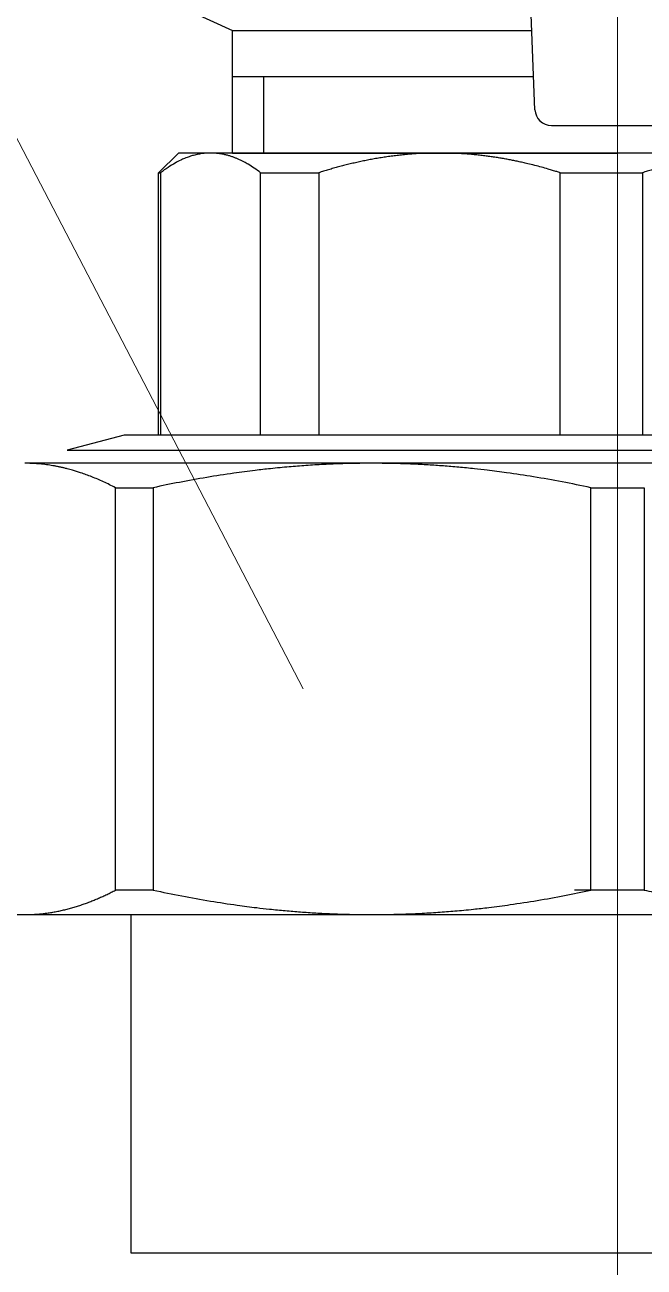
# Model space of a CAD drawing. Header units: millimetres. Extents: x -718 to 68664, y -49984 to -979.
# Drawn here: x 21110.2 to 21329.9, y -38000.1 to -37559.7 of the extents above; entities that cross this region are included whole.
import ezdxf

# ---------------------------------------------------------------- set-up
doc = ezdxf.new("R2010")
doc.units = ezdxf.units.MM
doc.layers.add('Text', color=7, linetype='Continuous', lineweight=15)
doc.layers.add('ГВС (Т3)_20', color=10, linetype='Continuous', lineweight=25)

msp = doc.modelspace()

# ---------------------------------------------------------------- linework, layer by layer
at = {"layer": 'Text'}
msp.add_line((21320.38, -35223.3), (21320.38, -38810.52), dxfattribs=at)
msp.add_lwpolyline([(21208.91, -37795.08), (20840.53, -37087.24)], dxfattribs=at)
at = {"layer": 'ГВС (Т3)_20', "ltscale": 0.5}
for p, q in [((21291.14, -37589.79), (21284.04, -37404.69)), ((21162.32, -37551.93), (21183.83, -37561.66)), ((21183.87, -37605.14), (21183.83, -37561.66)), ((21183.93, -37578.07), (21290.69, -37578.07)), ((21296.95, -37595.41), (21343.82, -37595.41))]:
    msp.add_line(p, q, dxfattribs=at)
at = {"layer": 'ГВС (Т3)_20'}
for p, q in [((21183.83, -37561.66), (21290.06, -37561.66)), ((21194.93, -37605.14), (21194.93, -37578.07)), ((21183.87, -37605.14), (21320.38, -37605.14))]:
    msp.add_line(p, q, dxfattribs=at)
at = {"layer": 'ГВС (Т3)_20', "extrusion": (-1, 2.83277e-16, -2.22045e-16)}
for p, q in [((21164.67, -37605.14), (21157.67, -37612.14)), ((21164.67, -37605.14), (21157.67, -37612.14)), ((21176.09, -37605.14), (21164.67, -37605.14)), ((21176.09, -37605.14), (21164.67, -37605.14)), ((21464.67, -37605.14), (21176.09, -37605.14)), ((21464.67, -37605.14), (21176.09, -37605.14)), ((21157.67, -37612.14), (21158.35, -37612.14)), ((21157.67, -37705.14), (21157.67, -37612.14)), ((21157.67, -37612.14), (21158.35, -37612.14)), ((21157.67, -37705.14), (21157.67, -37612.14)), ((21158.35, -37612.14), (21158.35, -37705.14)), ((21158.35, -37612.14), (21158.35, -37705.14)), ((21193.83, -37612.14), (21214.44, -37612.14)), ((21193.83, -37705.14), (21193.83, -37612.14)), ((21193.83, -37612.14), (21214.44, -37612.14)), ((21193.83, -37705.14), (21193.83, -37612.14)), ((21214.44, -37612.14), (21214.44, -37705.14)), ((21214.44, -37612.14), (21214.44, -37705.14)), ((21300.1, -37612.14), (21329.25, -37612.14)), ((21300.1, -37705.14), (21300.1, -37612.14)), ((21300.1, -37612.14), (21329.25, -37612.14)), ((21300.1, -37705.14), (21300.1, -37612.14)), ((21329.25, -37612.14), (21329.25, -37705.14)), ((21329.25, -37612.14), (21329.25, -37705.14)), ((21145.38, -37705.14), (21125.21, -37710.55)), ((21145.38, -37705.14), (21125.21, -37710.55)), ((21495.38, -37705.14), (21145.38, -37705.14)), ((21495.38, -37705.14), (21145.38, -37705.14)), ((21125.21, -37710.55), (21320.38, -37710.55)), ((21320.38, -37710.55), (21515.56, -37710.55)), ((21233.32, -37715.14), (21110.2, -37715.14)), ((21233.32, -37715.14), (21110.2, -37715.14)), ((21407.44, -37715.14), (21233.32, -37715.14)), ((21407.44, -37715.14), (21233.32, -37715.14)), ((21142.33, -37723.8), (21155.75, -37723.8)), ((21142.33, -37866.48), (21142.33, -37723.8)), ((21142.33, -37723.8), (21155.75, -37723.8)), ((21142.33, -37866.48), (21142.33, -37723.8)), ((21155.75, -37723.8), (21155.75, -37866.48)), ((21155.75, -37723.8), (21155.75, -37866.48)), ((21310.9, -37723.8), (21329.87, -37723.8)), ((21310.9, -37866.48), (21310.9, -37723.8)), ((21310.9, -37723.8), (21329.87, -37723.8)), ((21310.9, -37866.48), (21310.9, -37723.8)), ((21329.87, -37723.8), (21329.87, -37866.48)), ((21155.75, -37866.48), (21142.33, -37866.48)), ((21155.75, -37866.48), (21142.33, -37866.48)), ((21324.16, -37866.48), (21305.19, -37866.48)), ((21329.87, -37866.48), (21310.9, -37866.48)), ((21092.88, -37875.14), (21233.32, -37875.14)), ((21092.88, -37875.14), (21233.32, -37875.14)), ((21147.88, -37995.14), (21147.88, -37875.14)), ((21147.88, -37995.14), (21147.88, -37875.14)), ((21233.32, -37875.14), (21547.88, -37875.14)), ((21233.32, -37875.14), (21547.88, -37875.14)), ((21492.88, -37995.14), (21147.88, -37995.14))]:
    msp.add_line(p, q, dxfattribs=at)
at = {"layer": 'ГВС (Т3)_20', "ltscale": 0.5}
msp.add_arc((21296.95, -37589.6), 5.81, 181.9276, 270, dxfattribs=at)
at = {"layer": 'ГВС (Т3)_20'}
for points, knots in [([(21176.09, -37605.14), (21175.79, -37605.14), (21175.5, -37605.15), (21175.2, -37605.16), (21174.9, -37605.17), (21174.6, -37605.19), (21174.31, -37605.22), (21174.01, -37605.24), (21173.72, -37605.27), (21173.43, -37605.31), (21173.14, -37605.34), (21172.85, -37605.38), (21172.56, -37605.43), (21172.28, -37605.47), (21171.99, -37605.52), (21171.71, -37605.58), (21171.43, -37605.64), (21171.15, -37605.7), (21170.88, -37605.76), (21170.61, -37605.82), (21170.34, -37605.89), (21170.07, -37605.97), (21169.81, -37606.04), (21169.56, -37606.11), (21169.3, -37606.19), (21169.04, -37606.27), (21168.79, -37606.35), (21168.53, -37606.44), (21168.26, -37606.53), (21167.99, -37606.63), (21167.72, -37606.73), (21167.43, -37606.84), (21167.14, -37606.96), (21166.85, -37607.08), (21166.39, -37607.27), (21165.94, -37607.47), (21165.48, -37607.69), (21164.83, -37608), (21164.18, -37608.33), (21163.53, -37608.69), (21162.68, -37609.17), (21161.84, -37609.68), (21161, -37610.24), (21160.11, -37610.83), (21159.23, -37611.47), (21158.35, -37612.14)], [0, 0, 0, 0, 0.049708, 0.049708, 0.049708, 0.099077, 0.099077, 0.099077, 0.148073, 0.148073, 0.148073, 0.196171, 0.196171, 0.196171, 0.243795, 0.243795, 0.243795, 0.289865, 0.289865, 0.289865, 0.334854, 0.334854, 0.334854, 0.378218, 0.378218, 0.378218, 0.421051, 0.421051, 0.421051, 0.466622, 0.466622, 0.466622, 0.51545, 0.51545, 0.51545, 0.592722, 0.592722, 0.592722, 0.703212, 0.703212, 0.703212, 0.847368, 0.847368, 0.847368, 1, 1, 1, 1]), ([(21176.09, -37605.14), (21175.79, -37605.14), (21175.5, -37605.15), (21175.2, -37605.16), (21174.9, -37605.17), (21174.6, -37605.19), (21174.31, -37605.22), (21174.01, -37605.24), (21173.72, -37605.27), (21173.43, -37605.31), (21173.14, -37605.34), (21172.85, -37605.38), (21172.56, -37605.43), (21172.28, -37605.47), (21171.99, -37605.52), (21171.71, -37605.58), (21171.43, -37605.64), (21171.15, -37605.7), (21170.88, -37605.76), (21170.61, -37605.82), (21170.34, -37605.89), (21170.07, -37605.97), (21169.81, -37606.04), (21169.56, -37606.11), (21169.3, -37606.19), (21169.04, -37606.27), (21168.79, -37606.35), (21168.53, -37606.44), (21168.26, -37606.53), (21167.99, -37606.63), (21167.72, -37606.73), (21167.43, -37606.84), (21167.14, -37606.96), (21166.85, -37607.08), (21166.39, -37607.27), (21165.94, -37607.47), (21165.48, -37607.69), (21164.83, -37608), (21164.18, -37608.33), (21163.53, -37608.69), (21162.68, -37609.17), (21161.84, -37609.68), (21161, -37610.24), (21160.11, -37610.83), (21159.23, -37611.47), (21158.35, -37612.14)], [0, 0, 0, 0, 0.049708, 0.049708, 0.049708, 0.099077, 0.099077, 0.099077, 0.148073, 0.148073, 0.148073, 0.196171, 0.196171, 0.196171, 0.243795, 0.243795, 0.243795, 0.289865, 0.289865, 0.289865, 0.334854, 0.334854, 0.334854, 0.378218, 0.378218, 0.378218, 0.421051, 0.421051, 0.421051, 0.466622, 0.466622, 0.466622, 0.51545, 0.51545, 0.51545, 0.592722, 0.592722, 0.592722, 0.703212, 0.703212, 0.703212, 0.847368, 0.847368, 0.847368, 1, 1, 1, 1]), ([(21193.83, -37612.14), (21193.07, -37611.55), (21192.3, -37611), (21191.53, -37610.47), (21190.84, -37610), (21190.14, -37609.56), (21189.44, -37609.15), (21188.94, -37608.85), (21188.43, -37608.56), (21187.93, -37608.3), (21187.6, -37608.13), (21187.27, -37607.96), (21186.94, -37607.8), (21186.76, -37607.71), (21186.57, -37607.62), (21186.38, -37607.53), (21186.21, -37607.45), (21186.04, -37607.38), (21185.87, -37607.3), (21185.71, -37607.23), (21185.56, -37607.17), (21185.4, -37607.1), (21185.25, -37607.04), (21185.09, -37606.98), (21184.94, -37606.91), (21184.78, -37606.85), (21184.61, -37606.79), (21184.45, -37606.73), (21184.28, -37606.66), (21184.12, -37606.6), (21183.95, -37606.54), (21183.77, -37606.48), (21183.6, -37606.42), (21183.42, -37606.36), (21183.24, -37606.3), (21183.07, -37606.25), (21182.89, -37606.19), (21182.7, -37606.13), (21182.51, -37606.08), (21182.33, -37606.03), (21182.13, -37605.97), (21181.94, -37605.92), (21181.75, -37605.87), (21181.55, -37605.82), (21181.35, -37605.77), (21181.15, -37605.73), (21180.95, -37605.68), (21180.75, -37605.64), (21180.55, -37605.6), (21180.35, -37605.55), (21180.14, -37605.52), (21179.94, -37605.48), (21179.73, -37605.44), (21179.52, -37605.41), (21179.32, -37605.38), (21179.1, -37605.35), (21178.89, -37605.32), (21178.68, -37605.3), (21178.47, -37605.27), (21178.25, -37605.25), (21178.04, -37605.23), (21177.82, -37605.21), (21177.61, -37605.19), (21177.39, -37605.18), (21177.18, -37605.17), (21176.96, -37605.16), (21176.74, -37605.15), (21176.53, -37605.15), (21176.31, -37605.14), (21176.09, -37605.14)], [0, 0, 0, 0, 0.132734, 0.132734, 0.132734, 0.252259, 0.252259, 0.252259, 0.338265, 0.338265, 0.338265, 0.393851, 0.393851, 0.393851, 0.4259, 0.4259, 0.4259, 0.454737, 0.454737, 0.454737, 0.48065, 0.48065, 0.48065, 0.506851, 0.506851, 0.506851, 0.534175, 0.534175, 0.534175, 0.562328, 0.562328, 0.562328, 0.591839, 0.591839, 0.591839, 0.621878, 0.621878, 0.621878, 0.653231, 0.653231, 0.653231, 0.685388, 0.685388, 0.685388, 0.718606, 0.718606, 0.718606, 0.75209, 0.75209, 0.75209, 0.786302, 0.786302, 0.786302, 0.82098, 0.82098, 0.82098, 0.856324, 0.856324, 0.856324, 0.891855, 0.891855, 0.891855, 0.927758, 0.927758, 0.927758, 0.96381, 0.96381, 0.96381, 1, 1, 1, 1]), ([(21193.83, -37612.14), (21193.07, -37611.55), (21192.3, -37611), (21191.53, -37610.47), (21190.84, -37610), (21190.14, -37609.56), (21189.44, -37609.15), (21188.94, -37608.85), (21188.43, -37608.56), (21187.93, -37608.3), (21187.6, -37608.13), (21187.27, -37607.96), (21186.94, -37607.8), (21186.76, -37607.71), (21186.57, -37607.62), (21186.38, -37607.53), (21186.21, -37607.45), (21186.04, -37607.38), (21185.87, -37607.3), (21185.71, -37607.23), (21185.56, -37607.17), (21185.4, -37607.1), (21185.25, -37607.04), (21185.09, -37606.98), (21184.94, -37606.91), (21184.78, -37606.85), (21184.61, -37606.79), (21184.45, -37606.73), (21184.28, -37606.66), (21184.12, -37606.6), (21183.95, -37606.54), (21183.77, -37606.48), (21183.6, -37606.42), (21183.42, -37606.36), (21183.24, -37606.3), (21183.07, -37606.25), (21182.89, -37606.19), (21182.7, -37606.13), (21182.51, -37606.08), (21182.33, -37606.03), (21182.13, -37605.97), (21181.94, -37605.92), (21181.75, -37605.87), (21181.55, -37605.82), (21181.35, -37605.77), (21181.15, -37605.73), (21180.95, -37605.68), (21180.75, -37605.64), (21180.55, -37605.6), (21180.35, -37605.55), (21180.14, -37605.52), (21179.94, -37605.48), (21179.73, -37605.44), (21179.52, -37605.41), (21179.32, -37605.38), (21179.1, -37605.35), (21178.89, -37605.32), (21178.68, -37605.3), (21178.47, -37605.27), (21178.25, -37605.25), (21178.04, -37605.23), (21177.82, -37605.21), (21177.61, -37605.19), (21177.39, -37605.18), (21177.18, -37605.17), (21176.96, -37605.16), (21176.74, -37605.15), (21176.53, -37605.15), (21176.31, -37605.14), (21176.09, -37605.14)], [0, 0, 0, 0, 0.132734, 0.132734, 0.132734, 0.252259, 0.252259, 0.252259, 0.338265, 0.338265, 0.338265, 0.393851, 0.393851, 0.393851, 0.4259, 0.4259, 0.4259, 0.454737, 0.454737, 0.454737, 0.48065, 0.48065, 0.48065, 0.506851, 0.506851, 0.506851, 0.534175, 0.534175, 0.534175, 0.562328, 0.562328, 0.562328, 0.591839, 0.591839, 0.591839, 0.621878, 0.621878, 0.621878, 0.653231, 0.653231, 0.653231, 0.685388, 0.685388, 0.685388, 0.718606, 0.718606, 0.718606, 0.75209, 0.75209, 0.75209, 0.786302, 0.786302, 0.786302, 0.82098, 0.82098, 0.82098, 0.856324, 0.856324, 0.856324, 0.891855, 0.891855, 0.891855, 0.927758, 0.927758, 0.927758, 0.96381, 0.96381, 0.96381, 1, 1, 1, 1]), ([(21300.1, -37612.14), (21299.68, -37612.01), (21298.79, -37611.73), (21297.36, -37611.29), (21295.57, -37610.76), (21293.45, -37610.16), (21291.03, -37609.52), (21288.81, -37608.97), (21286.85, -37608.52), (21285.19, -37608.15), (21283.6, -37607.82), (21282, -37607.51), (21280.36, -37607.21), (21278.66, -37606.92), (21276.92, -37606.64), (21275.14, -37606.38), (21273.33, -37606.14), (21271.46, -37605.92), (21269.55, -37605.73), (21267.59, -37605.55), (21265.6, -37605.41), (21263.57, -37605.29), (21261.53, -37605.21), (21259.47, -37605.16), (21258.05, -37605.14), (21256.67, -37605.14), (21255.28, -37605.15), (21253.23, -37605.2), (21251.13, -37605.28), (21249.03, -37605.4), (21246.93, -37605.56), (21244.83, -37605.74), (21242.74, -37605.96), (21240.68, -37606.21), (21238.64, -37606.49), (21236.63, -37606.79), (21234.64, -37607.13), (21232.68, -37607.48), (21230.75, -37607.86), (21228.85, -37608.26), (21226.97, -37608.68), (21225.12, -37609.12), (21223.29, -37609.58), (21221.49, -37610.06), (21219.7, -37610.55), (21217.93, -37611.07), (21216.18, -37611.59), (21215.02, -37611.96), (21214.44, -37612.14)], [0, 0, 0, 0, 0.015098, 0.032134, 0.051052, 0.079251, 0.107898, 0.136992, 0.157751, 0.177114, 0.195366, 0.213897, 0.233163, 0.252876, 0.273213, 0.293717, 0.314804, 0.33631, 0.358507, 0.38097, 0.403994, 0.427315, 0.450968, 0.474638, 0.498413, 0.49992, 0.522285, 0.546367, 0.570547, 0.594813, 0.61909, 0.643312, 0.667463, 0.691346, 0.715038, 0.738392, 0.761593, 0.784403, 0.806966, 0.829183, 0.851292, 0.873102, 0.894708, 0.916016, 0.937226, 0.958244, 0.979176, 1, 1, 1, 1]), ([(21300.1, -37612.14), (21299.68, -37612.01), (21298.79, -37611.73), (21297.36, -37611.29), (21295.57, -37610.76), (21293.45, -37610.16), (21291.03, -37609.52), (21288.81, -37608.97), (21286.85, -37608.52), (21285.19, -37608.15), (21283.6, -37607.82), (21282, -37607.51), (21280.36, -37607.21), (21278.66, -37606.92), (21276.92, -37606.64), (21275.14, -37606.38), (21273.33, -37606.14), (21271.46, -37605.92), (21269.55, -37605.73), (21267.59, -37605.55), (21265.6, -37605.41), (21263.57, -37605.29), (21261.53, -37605.21), (21259.47, -37605.16), (21258.05, -37605.14), (21256.67, -37605.14), (21255.28, -37605.15), (21253.23, -37605.2), (21251.13, -37605.28), (21249.03, -37605.4), (21246.93, -37605.56), (21244.83, -37605.74), (21242.74, -37605.96), (21240.68, -37606.21), (21238.64, -37606.49), (21236.63, -37606.79), (21234.64, -37607.13), (21232.68, -37607.48), (21230.75, -37607.86), (21228.85, -37608.26), (21226.97, -37608.68), (21225.12, -37609.12), (21223.29, -37609.58), (21221.49, -37610.06), (21219.7, -37610.55), (21217.93, -37611.07), (21216.18, -37611.59), (21215.02, -37611.96), (21214.44, -37612.14)], [0, 0, 0, 0, 0.015098, 0.032134, 0.051052, 0.079251, 0.107898, 0.136992, 0.157751, 0.177114, 0.195366, 0.213897, 0.233163, 0.252876, 0.273213, 0.293717, 0.314804, 0.33631, 0.358507, 0.38097, 0.403994, 0.427315, 0.450968, 0.474638, 0.498413, 0.49992, 0.522285, 0.546367, 0.570547, 0.594813, 0.61909, 0.643312, 0.667463, 0.691346, 0.715038, 0.738392, 0.761593, 0.784403, 0.806966, 0.829183, 0.851292, 0.873102, 0.894708, 0.916016, 0.937226, 0.958244, 0.979176, 1, 1, 1, 1]), ([(21414.91, -37612.14), (21414.49, -37612.01), (21413.59, -37611.73), (21412.17, -37611.29), (21410.38, -37610.76), (21408.25, -37610.16), (21405.83, -37609.52), (21403.62, -37608.97), (21401.66, -37608.52), (21400, -37608.15), (21398.4, -37607.82), (21396.8, -37607.51), (21395.16, -37607.21), (21393.46, -37606.92), (21391.73, -37606.64), (21389.95, -37606.38), (21388.13, -37606.14), (21386.26, -37605.92), (21384.35, -37605.73), (21382.4, -37605.55), (21380.41, -37605.41), (21378.38, -37605.29), (21376.33, -37605.21), (21374.27, -37605.16), (21372.85, -37605.14), (21371.47, -37605.14), (21370.08, -37605.15), (21368.04, -37605.2), (21365.94, -37605.28), (21363.83, -37605.4), (21361.73, -37605.56), (21359.63, -37605.74), (21357.55, -37605.96), (21355.48, -37606.21), (21353.45, -37606.49), (21351.43, -37606.79), (21349.44, -37607.13), (21347.48, -37607.48), (21345.56, -37607.86), (21343.65, -37608.26), (21341.78, -37608.68), (21339.92, -37609.12), (21338.1, -37609.58), (21336.29, -37610.06), (21334.51, -37610.55), (21332.74, -37611.07), (21330.99, -37611.59), (21329.83, -37611.96), (21329.25, -37612.14)], [0, 0, 0, 0, 0.015098, 0.032134, 0.051052, 0.079251, 0.107898, 0.136992, 0.157751, 0.177114, 0.195366, 0.213897, 0.233163, 0.252876, 0.273213, 0.293717, 0.314804, 0.33631, 0.358507, 0.38097, 0.403994, 0.427315, 0.450968, 0.474638, 0.498413, 0.49992, 0.522285, 0.546367, 0.570547, 0.594813, 0.61909, 0.643312, 0.667463, 0.691346, 0.715038, 0.738392, 0.761593, 0.784403, 0.806966, 0.829183, 0.851292, 0.873102, 0.894708, 0.916016, 0.937226, 0.958244, 0.979176, 1, 1, 1, 1]), ([(21414.91, -37612.14), (21414.49, -37612.01), (21413.59, -37611.73), (21412.17, -37611.29), (21410.38, -37610.76), (21408.25, -37610.16), (21405.83, -37609.52), (21403.62, -37608.97), (21401.66, -37608.52), (21400, -37608.15), (21398.4, -37607.82), (21396.8, -37607.51), (21395.16, -37607.21), (21393.46, -37606.92), (21391.73, -37606.64), (21389.95, -37606.38), (21388.13, -37606.14), (21386.26, -37605.92), (21384.35, -37605.73), (21382.4, -37605.55), (21380.41, -37605.41), (21378.38, -37605.29), (21376.33, -37605.21), (21374.27, -37605.16), (21372.85, -37605.14), (21371.47, -37605.14), (21370.08, -37605.15), (21368.04, -37605.2), (21365.94, -37605.28), (21363.83, -37605.4), (21361.73, -37605.56), (21359.63, -37605.74), (21357.55, -37605.96), (21355.48, -37606.21), (21353.45, -37606.49), (21351.43, -37606.79), (21349.44, -37607.13), (21347.48, -37607.48), (21345.56, -37607.86), (21343.65, -37608.26), (21341.78, -37608.68), (21339.92, -37609.12), (21338.1, -37609.58), (21336.29, -37610.06), (21334.51, -37610.55), (21332.74, -37611.07), (21330.99, -37611.59), (21329.83, -37611.96), (21329.25, -37612.14)], [0, 0, 0, 0, 0.015098, 0.032134, 0.051052, 0.079251, 0.107898, 0.136992, 0.157751, 0.177114, 0.195366, 0.213897, 0.233163, 0.252876, 0.273213, 0.293717, 0.314804, 0.33631, 0.358507, 0.38097, 0.403994, 0.427315, 0.450968, 0.474638, 0.498413, 0.49992, 0.522285, 0.546367, 0.570547, 0.594813, 0.61909, 0.643312, 0.667463, 0.691346, 0.715038, 0.738392, 0.761593, 0.784403, 0.806966, 0.829183, 0.851292, 0.873102, 0.894708, 0.916016, 0.937226, 0.958244, 0.979176, 1, 1, 1, 1]), ([(21142.33, -37723.8), (21140.94, -37723.08), (21139.54, -37722.39), (21138.14, -37721.74), (21136.74, -37721.1), (21135.34, -37720.5), (21133.94, -37719.94), (21132.62, -37719.42), (21131.31, -37718.93), (21129.99, -37718.49), (21129.04, -37718.18), (21128.09, -37717.88), (21127.14, -37717.61), (21126.51, -37717.42), (21125.88, -37717.25), (21125.25, -37717.09), (21124.86, -37716.99), (21124.48, -37716.9), (21124.09, -37716.8), (21123.71, -37716.71), (21123.32, -37716.63), (21122.94, -37716.54), (21122.56, -37716.46), (21122.19, -37716.38), (21121.81, -37716.31), (21121.44, -37716.23), (21121.07, -37716.16), (21120.69, -37716.09), (21120.32, -37716.03), (21119.95, -37715.96), (21119.57, -37715.9), (21119.2, -37715.84), (21118.82, -37715.78), (21118.45, -37715.73), (21118.07, -37715.68), (21117.68, -37715.63), (21117.3, -37715.58), (21116.92, -37715.53), (21116.53, -37715.49), (21116.14, -37715.45), (21115.75, -37715.41), (21115.36, -37715.37), (21114.97, -37715.34), (21114.57, -37715.31), (21114.18, -37715.28), (21113.79, -37715.25), (21113.39, -37715.23), (21112.99, -37715.21), (21112.6, -37715.19), (21112.2, -37715.18), (21111.8, -37715.16), (21111.4, -37715.16), (21111, -37715.15), (21110.6, -37715.14), (21110.2, -37715.14)], [0, 0, 0, 0, 0.131849, 0.131849, 0.131849, 0.263465, 0.263465, 0.263465, 0.386806, 0.386806, 0.386806, 0.475486, 0.475486, 0.475486, 0.534088, 0.534088, 0.534088, 0.570204, 0.570204, 0.570204, 0.605874, 0.605874, 0.605874, 0.640834, 0.640834, 0.640834, 0.675532, 0.675532, 0.675532, 0.710178, 0.710178, 0.710178, 0.745045, 0.745045, 0.745045, 0.780499, 0.780499, 0.780499, 0.81633, 0.81633, 0.81633, 0.852697, 0.852697, 0.852697, 0.889216, 0.889216, 0.889216, 0.926031, 0.926031, 0.926031, 0.962963, 0.962963, 0.962963, 1, 1, 1, 1]), ([(21142.33, -37723.8), (21140.94, -37723.08), (21139.54, -37722.39), (21138.14, -37721.74), (21136.74, -37721.1), (21135.34, -37720.5), (21133.94, -37719.94), (21132.62, -37719.42), (21131.31, -37718.93), (21129.99, -37718.49), (21129.04, -37718.18), (21128.09, -37717.88), (21127.14, -37717.61), (21126.51, -37717.42), (21125.88, -37717.25), (21125.25, -37717.09), (21124.86, -37716.99), (21124.48, -37716.9), (21124.09, -37716.8), (21123.71, -37716.71), (21123.32, -37716.63), (21122.94, -37716.54), (21122.56, -37716.46), (21122.19, -37716.38), (21121.81, -37716.31), (21121.44, -37716.23), (21121.07, -37716.16), (21120.69, -37716.09), (21120.32, -37716.03), (21119.95, -37715.96), (21119.57, -37715.9), (21119.2, -37715.84), (21118.82, -37715.78), (21118.45, -37715.73), (21118.07, -37715.68), (21117.68, -37715.63), (21117.3, -37715.58), (21116.92, -37715.53), (21116.53, -37715.49), (21116.14, -37715.45), (21115.75, -37715.41), (21115.36, -37715.37), (21114.97, -37715.34), (21114.57, -37715.31), (21114.18, -37715.28), (21113.79, -37715.25), (21113.39, -37715.23), (21112.99, -37715.21), (21112.6, -37715.19), (21112.2, -37715.18), (21111.8, -37715.16), (21111.4, -37715.16), (21111, -37715.15), (21110.6, -37715.14), (21110.2, -37715.14)], [0, 0, 0, 0, 0.131849, 0.131849, 0.131849, 0.263465, 0.263465, 0.263465, 0.386806, 0.386806, 0.386806, 0.475486, 0.475486, 0.475486, 0.534088, 0.534088, 0.534088, 0.570204, 0.570204, 0.570204, 0.605874, 0.605874, 0.605874, 0.640834, 0.640834, 0.640834, 0.675532, 0.675532, 0.675532, 0.710178, 0.710178, 0.710178, 0.745045, 0.745045, 0.745045, 0.780499, 0.780499, 0.780499, 0.81633, 0.81633, 0.81633, 0.852697, 0.852697, 0.852697, 0.889216, 0.889216, 0.889216, 0.926031, 0.926031, 0.926031, 0.962963, 0.962963, 0.962963, 1, 1, 1, 1]), ([(21233.32, -37715.14), (21232.16, -37715.14), (21231, -37715.15), (21229.84, -37715.16), (21228.68, -37715.17), (21227.53, -37715.19), (21226.38, -37715.22), (21225.24, -37715.24), (21224.09, -37715.27), (21222.95, -37715.3), (21221.83, -37715.34), (21220.71, -37715.38), (21219.59, -37715.42), (21218.48, -37715.47), (21217.37, -37715.52), (21216.27, -37715.58), (21215.19, -37715.63), (21214.12, -37715.69), (21213.05, -37715.75), (21212.01, -37715.82), (21210.96, -37715.88), (21209.92, -37715.96), (21208.91, -37716.03), (21207.9, -37716.1), (21206.89, -37716.18), (21205.9, -37716.26), (21204.9, -37716.34), (21203.91, -37716.42), (21202.85, -37716.52), (21201.79, -37716.61), (21200.73, -37716.71), (21199.59, -37716.82), (21198.46, -37716.94), (21197.32, -37717.06), (21195.52, -37717.25), (21193.73, -37717.45), (21191.93, -37717.67), (21189.39, -37717.97), (21186.86, -37718.31), (21184.32, -37718.67), (21181.11, -37719.12), (21177.91, -37719.62), (21174.71, -37720.16), (21171.47, -37720.7), (21168.25, -37721.28), (21165.03, -37721.9), (21161.93, -37722.5), (21158.84, -37723.14), (21155.75, -37723.8)], [0, 0, 0, 0, 0.044625, 0.044625, 0.044625, 0.088891, 0.088891, 0.088891, 0.132777, 0.132777, 0.132777, 0.175811, 0.175811, 0.175811, 0.218405, 0.218405, 0.218405, 0.259598, 0.259598, 0.259598, 0.299827, 0.299827, 0.299827, 0.338613, 0.338613, 0.338613, 0.376922, 0.376922, 0.376922, 0.417759, 0.417759, 0.417759, 0.461591, 0.461591, 0.461591, 0.530994, 0.530994, 0.530994, 0.629086, 0.629086, 0.629086, 0.753465, 0.753465, 0.753465, 0.879141, 0.879141, 0.879141, 1, 1, 1, 1]), ([(21233.32, -37715.14), (21232.16, -37715.14), (21231, -37715.15), (21229.84, -37715.16), (21228.68, -37715.17), (21227.53, -37715.19), (21226.38, -37715.22), (21225.24, -37715.24), (21224.09, -37715.27), (21222.95, -37715.3), (21221.83, -37715.34), (21220.71, -37715.38), (21219.59, -37715.42), (21218.48, -37715.47), (21217.37, -37715.52), (21216.27, -37715.58), (21215.19, -37715.63), (21214.12, -37715.69), (21213.05, -37715.75), (21212.01, -37715.82), (21210.96, -37715.88), (21209.92, -37715.96), (21208.91, -37716.03), (21207.9, -37716.1), (21206.89, -37716.18), (21205.9, -37716.26), (21204.9, -37716.34), (21203.91, -37716.42), (21202.85, -37716.52), (21201.79, -37716.61), (21200.73, -37716.71), (21199.59, -37716.82), (21198.46, -37716.94), (21197.32, -37717.06), (21195.52, -37717.25), (21193.73, -37717.45), (21191.93, -37717.67), (21189.39, -37717.97), (21186.86, -37718.31), (21184.32, -37718.67), (21181.11, -37719.12), (21177.91, -37719.62), (21174.71, -37720.16), (21171.47, -37720.7), (21168.25, -37721.28), (21165.03, -37721.9), (21161.93, -37722.5), (21158.84, -37723.14), (21155.75, -37723.8)], [0, 0, 0, 0, 0.044625, 0.044625, 0.044625, 0.088891, 0.088891, 0.088891, 0.132777, 0.132777, 0.132777, 0.175811, 0.175811, 0.175811, 0.218405, 0.218405, 0.218405, 0.259598, 0.259598, 0.259598, 0.299827, 0.299827, 0.299827, 0.338613, 0.338613, 0.338613, 0.376922, 0.376922, 0.376922, 0.417759, 0.417759, 0.417759, 0.461591, 0.461591, 0.461591, 0.530994, 0.530994, 0.530994, 0.629086, 0.629086, 0.629086, 0.753465, 0.753465, 0.753465, 0.879141, 0.879141, 0.879141, 1, 1, 1, 1]), ([(21310.9, -37723.8), (21307.53, -37723.08), (21304.16, -37722.39), (21300.78, -37721.74), (21297.4, -37721.1), (21294.02, -37720.5), (21290.63, -37719.94), (21287.46, -37719.42), (21284.28, -37718.93), (21281.09, -37718.49), (21278.8, -37718.18), (21276.51, -37717.88), (21274.21, -37717.61), (21272.7, -37717.42), (21271.18, -37717.25), (21269.66, -37717.09), (21268.72, -37716.99), (21267.79, -37716.9), (21266.85, -37716.8), (21265.93, -37716.71), (21265, -37716.63), (21264.08, -37716.54), (21263.17, -37716.46), (21262.26, -37716.38), (21261.35, -37716.31), (21260.45, -37716.23), (21259.55, -37716.16), (21258.65, -37716.09), (21257.75, -37716.03), (21256.85, -37715.96), (21255.95, -37715.9), (21255.04, -37715.84), (21254.14, -37715.78), (21253.23, -37715.73), (21252.31, -37715.68), (21251.39, -37715.63), (21250.47, -37715.58), (21249.53, -37715.53), (21248.6, -37715.49), (21247.67, -37715.45), (21246.72, -37715.41), (21245.78, -37715.37), (21244.83, -37715.34), (21243.88, -37715.31), (21242.93, -37715.28), (21241.98, -37715.25), (21241.02, -37715.23), (21240.06, -37715.21), (21239.1, -37715.19), (21238.14, -37715.18), (21237.18, -37715.16), (21236.22, -37715.16), (21235.25, -37715.15), (21234.29, -37715.14), (21233.32, -37715.14)], [0, 0, 0, 0, 0.131849, 0.131849, 0.131849, 0.263465, 0.263465, 0.263465, 0.386806, 0.386806, 0.386806, 0.475486, 0.475486, 0.475486, 0.534088, 0.534088, 0.534088, 0.570204, 0.570204, 0.570204, 0.605874, 0.605874, 0.605874, 0.640834, 0.640834, 0.640834, 0.675532, 0.675532, 0.675532, 0.710178, 0.710178, 0.710178, 0.745045, 0.745045, 0.745045, 0.780499, 0.780499, 0.780499, 0.81633, 0.81633, 0.81633, 0.852697, 0.852697, 0.852697, 0.889216, 0.889216, 0.889216, 0.926031, 0.926031, 0.926031, 0.962963, 0.962963, 0.962963, 1, 1, 1, 1]), ([(21310.9, -37723.8), (21307.53, -37723.08), (21304.16, -37722.39), (21300.78, -37721.74), (21297.4, -37721.1), (21294.02, -37720.5), (21290.63, -37719.94), (21287.46, -37719.42), (21284.28, -37718.93), (21281.09, -37718.49), (21278.8, -37718.18), (21276.51, -37717.88), (21274.21, -37717.61), (21272.7, -37717.42), (21271.18, -37717.25), (21269.66, -37717.09), (21268.72, -37716.99), (21267.79, -37716.9), (21266.85, -37716.8), (21265.93, -37716.71), (21265, -37716.63), (21264.08, -37716.54), (21263.17, -37716.46), (21262.26, -37716.38), (21261.35, -37716.31), (21260.45, -37716.23), (21259.55, -37716.16), (21258.65, -37716.09), (21257.75, -37716.03), (21256.85, -37715.96), (21255.95, -37715.9), (21255.04, -37715.84), (21254.14, -37715.78), (21253.23, -37715.73), (21252.31, -37715.68), (21251.39, -37715.63), (21250.47, -37715.58), (21249.53, -37715.53), (21248.6, -37715.49), (21247.67, -37715.45), (21246.72, -37715.41), (21245.78, -37715.37), (21244.83, -37715.34), (21243.88, -37715.31), (21242.93, -37715.28), (21241.98, -37715.25), (21241.02, -37715.23), (21240.06, -37715.21), (21239.1, -37715.19), (21238.14, -37715.18), (21237.18, -37715.16), (21236.22, -37715.16), (21235.25, -37715.15), (21234.29, -37715.14), (21233.32, -37715.14)], [0, 0, 0, 0, 0.131849, 0.131849, 0.131849, 0.263465, 0.263465, 0.263465, 0.386806, 0.386806, 0.386806, 0.475486, 0.475486, 0.475486, 0.534088, 0.534088, 0.534088, 0.570204, 0.570204, 0.570204, 0.605874, 0.605874, 0.605874, 0.640834, 0.640834, 0.640834, 0.675532, 0.675532, 0.675532, 0.710178, 0.710178, 0.710178, 0.745045, 0.745045, 0.745045, 0.780499, 0.780499, 0.780499, 0.81633, 0.81633, 0.81633, 0.852697, 0.852697, 0.852697, 0.889216, 0.889216, 0.889216, 0.926031, 0.926031, 0.926031, 0.962963, 0.962963, 0.962963, 1, 1, 1, 1]), ([(21078.07, -37866.48), (21078.98, -37866.96), (21079.9, -37867.42), (21080.81, -37867.86), (21081.66, -37868.27), (21082.5, -37868.66), (21083.35, -37869.04), (21084.13, -37869.38), (21084.9, -37869.72), (21085.68, -37870.03), (21086.48, -37870.36), (21087.27, -37870.67), (21088.07, -37870.97), (21088.99, -37871.31), (21089.91, -37871.63), (21090.83, -37871.93), (21091.89, -37872.28), (21092.96, -37872.6), (21094.02, -37872.89), (21095, -37873.16), (21095.98, -37873.41), (21096.96, -37873.63), (21097.79, -37873.82), (21098.61, -37873.99), (21099.43, -37874.14), (21100.09, -37874.26), (21100.75, -37874.38), (21101.41, -37874.48), (21102.08, -37874.58), (21102.75, -37874.67), (21103.41, -37874.75), (21104.09, -37874.82), (21104.76, -37874.89), (21105.44, -37874.95), (21106.11, -37875), (21106.78, -37875.05), (21107.45, -37875.08), (21108.1, -37875.11), (21108.76, -37875.13), (21109.41, -37875.14), (21109.67, -37875.14), (21109.94, -37875.14), (21110.2, -37875.14), (21110.57, -37875.14), (21110.95, -37875.14), (21111.32, -37875.13), (21111.93, -37875.12), (21112.54, -37875.1), (21113.15, -37875.07), (21113.75, -37875.04), (21114.35, -37875), (21114.94, -37874.95), (21115.52, -37874.9), (21116.11, -37874.84), (21116.69, -37874.78), (21117.27, -37874.71), (21117.85, -37874.64), (21118.43, -37874.56), (21119.01, -37874.48), (21119.58, -37874.39), (21120.15, -37874.29), (21120.72, -37874.19), (21121.29, -37874.08), (21121.86, -37873.97), (21122.42, -37873.86), (21122.98, -37873.74), (21123.55, -37873.61), (21124.1, -37873.48), (21124.66, -37873.35), (21125.22, -37873.2), (21125.76, -37873.06), (21126.31, -37872.92), (21126.86, -37872.76), (21127.4, -37872.61), (21127.94, -37872.45), (21128.48, -37872.28), (21129.01, -37872.11), (21129.55, -37871.94), (21130.08, -37871.76), (21130.61, -37871.59), (21131.14, -37871.4), (21131.67, -37871.21), (21132.19, -37871.02), (21132.71, -37870.83), (21133.24, -37870.62), (21133.75, -37870.42), (21134.27, -37870.22), (21134.79, -37870.01), (21135.3, -37869.8), (21135.81, -37869.58), (21136.32, -37869.36), (21136.83, -37869.14), (21137.33, -37868.91), (21137.84, -37868.68), (21138.34, -37868.45), (21138.85, -37868.22), (21139.35, -37867.98), (21139.85, -37867.74), (21140.35, -37867.49), (21140.84, -37867.24), (21141.34, -37867), (21141.84, -37866.74), (21142.33, -37866.48)], [0, 0, 0, 0, 0.043176, 0.043176, 0.043176, 0.083007, 0.083007, 0.083007, 0.119528, 0.119528, 0.119528, 0.156818, 0.156818, 0.156818, 0.199856, 0.199856, 0.199856, 0.249516, 0.249516, 0.249516, 0.295162, 0.295162, 0.295162, 0.333489, 0.333489, 0.333489, 0.364057, 0.364057, 0.364057, 0.395108, 0.395108, 0.395108, 0.426425, 0.426425, 0.426425, 0.457526, 0.457526, 0.457526, 0.487748, 0.487748, 0.487748, 0.499998, 0.499998, 0.499998, 0.517291, 0.517291, 0.517291, 0.545588, 0.545588, 0.545588, 0.573268, 0.573268, 0.573268, 0.600267, 0.600267, 0.600267, 0.627224, 0.627224, 0.627224, 0.653911, 0.653911, 0.653911, 0.680369, 0.680369, 0.680369, 0.706459, 0.706459, 0.706459, 0.732388, 0.732388, 0.732388, 0.7579, 0.7579, 0.7579, 0.783151, 0.783151, 0.783151, 0.808035, 0.808035, 0.808035, 0.832816, 0.832816, 0.832816, 0.857285, 0.857285, 0.857285, 0.881548, 0.881548, 0.881548, 0.905501, 0.905501, 0.905501, 0.929352, 0.929352, 0.929352, 0.953001, 0.953001, 0.953001, 0.97655, 0.97655, 0.97655, 1, 1, 1, 1]), ([(21078.07, -37866.48), (21078.98, -37866.96), (21079.9, -37867.42), (21080.81, -37867.86), (21081.66, -37868.27), (21082.5, -37868.66), (21083.35, -37869.04), (21084.13, -37869.38), (21084.9, -37869.72), (21085.68, -37870.03), (21086.48, -37870.36), (21087.27, -37870.67), (21088.07, -37870.97), (21088.99, -37871.31), (21089.91, -37871.63), (21090.83, -37871.93), (21091.89, -37872.28), (21092.96, -37872.6), (21094.02, -37872.89), (21095, -37873.16), (21095.98, -37873.41), (21096.96, -37873.63), (21097.79, -37873.82), (21098.61, -37873.99), (21099.43, -37874.14), (21100.09, -37874.26), (21100.75, -37874.38), (21101.41, -37874.48), (21102.08, -37874.58), (21102.75, -37874.67), (21103.41, -37874.75), (21104.09, -37874.82), (21104.76, -37874.89), (21105.44, -37874.95), (21106.11, -37875), (21106.78, -37875.05), (21107.45, -37875.08), (21108.1, -37875.11), (21108.76, -37875.13), (21109.41, -37875.14), (21109.67, -37875.14), (21109.94, -37875.14), (21110.2, -37875.14), (21110.57, -37875.14), (21110.95, -37875.14), (21111.32, -37875.13), (21111.93, -37875.12), (21112.54, -37875.1), (21113.15, -37875.07), (21113.75, -37875.04), (21114.35, -37875), (21114.94, -37874.95), (21115.52, -37874.9), (21116.11, -37874.84), (21116.69, -37874.78), (21117.27, -37874.71), (21117.85, -37874.64), (21118.43, -37874.56), (21119.01, -37874.48), (21119.58, -37874.39), (21120.15, -37874.29), (21120.72, -37874.19), (21121.29, -37874.08), (21121.86, -37873.97), (21122.42, -37873.86), (21122.98, -37873.74), (21123.55, -37873.61), (21124.1, -37873.48), (21124.66, -37873.35), (21125.22, -37873.2), (21125.76, -37873.06), (21126.31, -37872.92), (21126.86, -37872.76), (21127.4, -37872.61), (21127.94, -37872.45), (21128.48, -37872.28), (21129.01, -37872.11), (21129.55, -37871.94), (21130.08, -37871.76), (21130.61, -37871.59), (21131.14, -37871.4), (21131.67, -37871.21), (21132.19, -37871.02), (21132.71, -37870.83), (21133.24, -37870.62), (21133.75, -37870.42), (21134.27, -37870.22), (21134.79, -37870.01), (21135.3, -37869.8), (21135.81, -37869.58), (21136.32, -37869.36), (21136.83, -37869.14), (21137.33, -37868.91), (21137.84, -37868.68), (21138.34, -37868.45), (21138.85, -37868.22), (21139.35, -37867.98), (21139.85, -37867.74), (21140.35, -37867.49), (21140.84, -37867.24), (21141.34, -37867), (21141.84, -37866.74), (21142.33, -37866.48)], [0, 0, 0, 0, 0.043176, 0.043176, 0.043176, 0.083007, 0.083007, 0.083007, 0.119528, 0.119528, 0.119528, 0.156818, 0.156818, 0.156818, 0.199856, 0.199856, 0.199856, 0.249516, 0.249516, 0.249516, 0.295162, 0.295162, 0.295162, 0.333489, 0.333489, 0.333489, 0.364057, 0.364057, 0.364057, 0.395108, 0.395108, 0.395108, 0.426425, 0.426425, 0.426425, 0.457526, 0.457526, 0.457526, 0.487748, 0.487748, 0.487748, 0.499998, 0.499998, 0.499998, 0.517291, 0.517291, 0.517291, 0.545588, 0.545588, 0.545588, 0.573268, 0.573268, 0.573268, 0.600267, 0.600267, 0.600267, 0.627224, 0.627224, 0.627224, 0.653911, 0.653911, 0.653911, 0.680369, 0.680369, 0.680369, 0.706459, 0.706459, 0.706459, 0.732388, 0.732388, 0.732388, 0.7579, 0.7579, 0.7579, 0.783151, 0.783151, 0.783151, 0.808035, 0.808035, 0.808035, 0.832816, 0.832816, 0.832816, 0.857285, 0.857285, 0.857285, 0.881548, 0.881548, 0.881548, 0.905501, 0.905501, 0.905501, 0.929352, 0.929352, 0.929352, 0.953001, 0.953001, 0.953001, 0.97655, 0.97655, 0.97655, 1, 1, 1, 1]), ([(21155.75, -37866.48), (21159.12, -37867.21), (21162.49, -37867.9), (21165.87, -37868.55), (21169.25, -37869.19), (21172.63, -37869.79), (21176.02, -37870.35), (21179.19, -37870.87), (21182.37, -37871.35), (21185.56, -37871.79), (21187.85, -37872.11), (21190.14, -37872.41), (21192.43, -37872.68), (21193.95, -37872.86), (21195.47, -37873.03), (21196.99, -37873.2), (21197.92, -37873.29), (21198.86, -37873.39), (21199.79, -37873.48), (21200.72, -37873.57), (21201.65, -37873.66), (21202.57, -37873.75), (21203.48, -37873.83), (21204.39, -37873.91), (21205.29, -37873.98), (21206.19, -37874.06), (21207.09, -37874.13), (21208, -37874.19), (21208.9, -37874.26), (21209.8, -37874.32), (21210.7, -37874.38), (21211.6, -37874.45), (21212.51, -37874.5), (21213.42, -37874.56), (21214.34, -37874.61), (21215.26, -37874.66), (21216.18, -37874.71), (21217.11, -37874.75), (21218.05, -37874.8), (21218.98, -37874.84), (21219.92, -37874.88), (21220.87, -37874.91), (21221.82, -37874.95), (21222.77, -37874.98), (21223.72, -37875.01), (21224.67, -37875.03), (21225.63, -37875.06), (21226.59, -37875.08), (21227.54, -37875.09), (21228.51, -37875.11), (21229.47, -37875.12), (21230.43, -37875.13), (21231.39, -37875.14), (21232.36, -37875.14), (21233.32, -37875.14)], [0, 0, 0, 0, 0.131849, 0.131849, 0.131849, 0.263465, 0.263465, 0.263465, 0.386806, 0.386806, 0.386806, 0.475486, 0.475486, 0.475486, 0.534088, 0.534088, 0.534088, 0.570204, 0.570204, 0.570204, 0.605874, 0.605874, 0.605874, 0.640834, 0.640834, 0.640834, 0.675532, 0.675532, 0.675532, 0.710178, 0.710178, 0.710178, 0.745045, 0.745045, 0.745045, 0.780499, 0.780499, 0.780499, 0.81633, 0.81633, 0.81633, 0.852697, 0.852697, 0.852697, 0.889216, 0.889216, 0.889216, 0.926031, 0.926031, 0.926031, 0.962963, 0.962963, 0.962963, 1, 1, 1, 1]), ([(21155.75, -37866.48), (21159.12, -37867.21), (21162.49, -37867.9), (21165.87, -37868.55), (21169.25, -37869.19), (21172.63, -37869.79), (21176.02, -37870.35), (21179.19, -37870.87), (21182.37, -37871.35), (21185.56, -37871.79), (21187.85, -37872.11), (21190.14, -37872.41), (21192.43, -37872.68), (21193.95, -37872.86), (21195.47, -37873.03), (21196.99, -37873.2), (21197.92, -37873.29), (21198.86, -37873.39), (21199.79, -37873.48), (21200.72, -37873.57), (21201.65, -37873.66), (21202.57, -37873.75), (21203.48, -37873.83), (21204.39, -37873.91), (21205.29, -37873.98), (21206.19, -37874.06), (21207.09, -37874.13), (21208, -37874.19), (21208.9, -37874.26), (21209.8, -37874.32), (21210.7, -37874.38), (21211.6, -37874.45), (21212.51, -37874.5), (21213.42, -37874.56), (21214.34, -37874.61), (21215.26, -37874.66), (21216.18, -37874.71), (21217.11, -37874.75), (21218.05, -37874.8), (21218.98, -37874.84), (21219.92, -37874.88), (21220.87, -37874.91), (21221.82, -37874.95), (21222.77, -37874.98), (21223.72, -37875.01), (21224.67, -37875.03), (21225.63, -37875.06), (21226.59, -37875.08), (21227.54, -37875.09), (21228.51, -37875.11), (21229.47, -37875.12), (21230.43, -37875.13), (21231.39, -37875.14), (21232.36, -37875.14), (21233.32, -37875.14)], [0, 0, 0, 0, 0.131849, 0.131849, 0.131849, 0.263465, 0.263465, 0.263465, 0.386806, 0.386806, 0.386806, 0.475486, 0.475486, 0.475486, 0.534088, 0.534088, 0.534088, 0.570204, 0.570204, 0.570204, 0.605874, 0.605874, 0.605874, 0.640834, 0.640834, 0.640834, 0.675532, 0.675532, 0.675532, 0.710178, 0.710178, 0.710178, 0.745045, 0.745045, 0.745045, 0.780499, 0.780499, 0.780499, 0.81633, 0.81633, 0.81633, 0.852697, 0.852697, 0.852697, 0.889216, 0.889216, 0.889216, 0.926031, 0.926031, 0.926031, 0.962963, 0.962963, 0.962963, 1, 1, 1, 1]), ([(21233.32, -37875.14), (21234.49, -37875.14), (21235.65, -37875.14), (21236.81, -37875.13), (21237.96, -37875.11), (21239.12, -37875.1), (21240.27, -37875.07), (21241.41, -37875.05), (21242.55, -37875.02), (21243.7, -37874.98), (21244.82, -37874.95), (21245.94, -37874.91), (21247.06, -37874.86), (21248.16, -37874.82), (21249.27, -37874.77), (21250.38, -37874.71), (21251.45, -37874.66), (21252.52, -37874.6), (21253.59, -37874.53), (21254.64, -37874.47), (21255.69, -37874.4), (21256.73, -37874.33), (21257.74, -37874.26), (21258.75, -37874.19), (21259.75, -37874.11), (21260.75, -37874.03), (21261.74, -37873.95), (21262.74, -37873.86), (21263.8, -37873.77), (21264.86, -37873.68), (21265.92, -37873.57), (21267.05, -37873.46), (21268.19, -37873.35), (21269.32, -37873.23), (21271.12, -37873.04), (21272.92, -37872.84), (21274.72, -37872.62), (21277.25, -37872.31), (21279.79, -37871.98), (21282.32, -37871.62), (21285.53, -37871.17), (21288.74, -37870.67), (21291.94, -37870.13), (21295.17, -37869.59), (21298.4, -37869.01), (21301.62, -37868.38), (21304.72, -37867.78), (21307.81, -37867.15), (21310.9, -37866.48)], [0, 0, 0, 0, 0.044625, 0.044625, 0.044625, 0.088891, 0.088891, 0.088891, 0.132777, 0.132777, 0.132777, 0.175811, 0.175811, 0.175811, 0.218405, 0.218405, 0.218405, 0.259598, 0.259598, 0.259598, 0.299827, 0.299827, 0.299827, 0.338613, 0.338613, 0.338613, 0.376922, 0.376922, 0.376922, 0.417759, 0.417759, 0.417759, 0.461591, 0.461591, 0.461591, 0.530994, 0.530994, 0.530994, 0.629086, 0.629086, 0.629086, 0.753465, 0.753465, 0.753465, 0.879141, 0.879141, 0.879141, 1, 1, 1, 1]), ([(21233.32, -37875.14), (21234.49, -37875.14), (21235.65, -37875.14), (21236.81, -37875.13), (21237.96, -37875.11), (21239.12, -37875.1), (21240.27, -37875.07), (21241.41, -37875.05), (21242.55, -37875.02), (21243.7, -37874.98), (21244.82, -37874.95), (21245.94, -37874.91), (21247.06, -37874.86), (21248.16, -37874.82), (21249.27, -37874.77), (21250.38, -37874.71), (21251.45, -37874.66), (21252.52, -37874.6), (21253.59, -37874.53), (21254.64, -37874.47), (21255.69, -37874.4), (21256.73, -37874.33), (21257.74, -37874.26), (21258.75, -37874.19), (21259.75, -37874.11), (21260.75, -37874.03), (21261.74, -37873.95), (21262.74, -37873.86), (21263.8, -37873.77), (21264.86, -37873.68), (21265.92, -37873.57), (21267.05, -37873.46), (21268.19, -37873.35), (21269.32, -37873.23), (21271.12, -37873.04), (21272.92, -37872.84), (21274.72, -37872.62), (21277.25, -37872.31), (21279.79, -37871.98), (21282.32, -37871.62), (21285.53, -37871.17), (21288.74, -37870.67), (21291.94, -37870.13), (21295.17, -37869.59), (21298.4, -37869.01), (21301.62, -37868.38), (21304.72, -37867.78), (21307.81, -37867.15), (21310.9, -37866.48)], [0, 0, 0, 0, 0.044625, 0.044625, 0.044625, 0.088891, 0.088891, 0.088891, 0.132777, 0.132777, 0.132777, 0.175811, 0.175811, 0.175811, 0.218405, 0.218405, 0.218405, 0.259598, 0.259598, 0.259598, 0.299827, 0.299827, 0.299827, 0.338613, 0.338613, 0.338613, 0.376922, 0.376922, 0.376922, 0.417759, 0.417759, 0.417759, 0.461591, 0.461591, 0.461591, 0.530994, 0.530994, 0.530994, 0.629086, 0.629086, 0.629086, 0.753465, 0.753465, 0.753465, 0.879141, 0.879141, 0.879141, 1, 1, 1, 1]), ([(21329.87, -37866.48), (21332.08, -37866.96), (21334.28, -37867.42), (21336.49, -37867.86), (21338.53, -37868.27), (21340.58, -37868.66), (21342.62, -37869.04), (21344.5, -37869.38), (21346.37, -37869.72), (21348.25, -37870.03), (21350.17, -37870.36), (21352.09, -37870.67), (21354.01, -37870.97), (21356.23, -37871.31), (21358.45, -37871.63), (21360.68, -37871.93), (21363.24, -37872.28), (21365.81, -37872.6), (21368.38, -37872.89), (21370.75, -37873.16), (21373.11, -37873.41), (21375.48, -37873.63), (21377.47, -37873.82), (21379.46, -37873.99), (21381.45, -37874.14), (21383.04, -37874.26), (21384.63, -37874.38), (21386.22, -37874.48), (21387.83, -37874.58), (21389.44, -37874.67), (21391.06, -37874.75), (21392.69, -37874.82), (21394.32, -37874.89), (21395.95, -37874.95), (21397.57, -37875), (21399.19, -37875.05), (21400.81, -37875.08), (21402.38, -37875.11), (21403.96, -37875.13), (21405.53, -37875.14), (21406.17, -37875.14), (21406.81, -37875.14), (21407.44, -37875.14), (21408.35, -37875.14), (21409.25, -37875.14), (21410.15, -37875.13), (21411.62, -37875.12), (21413.09, -37875.1), (21414.57, -37875.07), (21416.01, -37875.04), (21417.45, -37875), (21418.89, -37874.95), (21420.3, -37874.9), (21421.7, -37874.84), (21423.11, -37874.78), (21424.51, -37874.71), (21425.91, -37874.64), (21427.31, -37874.56), (21428.7, -37874.48), (21430.09, -37874.39), (21431.47, -37874.29), (21432.85, -37874.19), (21434.22, -37874.08), (21435.6, -37873.97), (21436.95, -37873.86), (21438.31, -37873.74), (21439.66, -37873.61), (21441, -37873.48), (21442.35, -37873.35), (21443.69, -37873.2), (21445.01, -37873.06), (21446.34, -37872.92), (21447.66, -37872.76), (21448.96, -37872.61), (21450.27, -37872.45), (21451.58, -37872.28), (21452.86, -37872.11), (21454.15, -37871.94), (21455.43, -37871.76), (21456.71, -37871.59), (21457.99, -37871.4), (21459.27, -37871.21), (21460.53, -37871.02), (21461.8, -37870.83), (21463.06, -37870.62), (21464.31, -37870.42), (21465.56, -37870.22), (21466.8, -37870.01), (21468.04, -37869.8), (21469.27, -37869.58), (21470.5, -37869.36), (21471.72, -37869.14), (21472.95, -37868.91), (21474.17, -37868.68), (21475.38, -37868.45), (21476.6, -37868.22), (21477.81, -37867.98), (21479.01, -37867.74), (21480.22, -37867.49), (21481.42, -37867.24), (21482.62, -37867), (21483.82, -37866.74), (21485.02, -37866.48)], [0, 0, 0, 0, 0.043176, 0.043176, 0.043176, 0.083007, 0.083007, 0.083007, 0.119528, 0.119528, 0.119528, 0.156818, 0.156818, 0.156818, 0.199856, 0.199856, 0.199856, 0.249516, 0.249516, 0.249516, 0.295162, 0.295162, 0.295162, 0.333489, 0.333489, 0.333489, 0.364057, 0.364057, 0.364057, 0.395108, 0.395108, 0.395108, 0.426425, 0.426425, 0.426425, 0.457526, 0.457526, 0.457526, 0.487748, 0.487748, 0.487748, 0.499998, 0.499998, 0.499998, 0.517291, 0.517291, 0.517291, 0.545588, 0.545588, 0.545588, 0.573268, 0.573268, 0.573268, 0.600267, 0.600267, 0.600267, 0.627224, 0.627224, 0.627224, 0.653911, 0.653911, 0.653911, 0.680369, 0.680369, 0.680369, 0.706459, 0.706459, 0.706459, 0.732388, 0.732388, 0.732388, 0.7579, 0.7579, 0.7579, 0.783151, 0.783151, 0.783151, 0.808035, 0.808035, 0.808035, 0.832816, 0.832816, 0.832816, 0.857285, 0.857285, 0.857285, 0.881548, 0.881548, 0.881548, 0.905501, 0.905501, 0.905501, 0.929352, 0.929352, 0.929352, 0.953001, 0.953001, 0.953001, 0.97655, 0.97655, 0.97655, 1, 1, 1, 1]), ([(21329.87, -37866.48), (21332.08, -37866.96), (21334.28, -37867.42), (21336.49, -37867.86), (21338.53, -37868.27), (21340.58, -37868.66), (21342.62, -37869.04), (21344.5, -37869.38), (21346.37, -37869.72), (21348.25, -37870.03), (21350.17, -37870.36), (21352.09, -37870.67), (21354.01, -37870.97), (21356.23, -37871.31), (21358.45, -37871.63), (21360.68, -37871.93), (21363.24, -37872.28), (21365.81, -37872.6), (21368.38, -37872.89), (21370.75, -37873.16), (21373.11, -37873.41), (21375.48, -37873.63), (21377.47, -37873.82), (21379.46, -37873.99), (21381.45, -37874.14), (21383.04, -37874.26), (21384.63, -37874.38), (21386.22, -37874.48), (21387.83, -37874.58), (21389.44, -37874.67), (21391.06, -37874.75), (21392.69, -37874.82), (21394.32, -37874.89), (21395.95, -37874.95), (21397.57, -37875), (21399.19, -37875.05), (21400.81, -37875.08), (21402.38, -37875.11), (21403.96, -37875.13), (21405.53, -37875.14), (21406.17, -37875.14), (21406.81, -37875.14), (21407.44, -37875.14), (21408.35, -37875.14), (21409.25, -37875.14), (21410.15, -37875.13), (21411.62, -37875.12), (21413.09, -37875.1), (21414.57, -37875.07), (21416.01, -37875.04), (21417.45, -37875), (21418.89, -37874.95), (21420.3, -37874.9), (21421.7, -37874.84), (21423.11, -37874.78), (21424.51, -37874.71), (21425.91, -37874.64), (21427.31, -37874.56), (21428.7, -37874.48), (21430.09, -37874.39), (21431.47, -37874.29), (21432.85, -37874.19), (21434.22, -37874.08), (21435.6, -37873.97), (21436.95, -37873.86), (21438.31, -37873.74), (21439.66, -37873.61), (21441, -37873.48), (21442.35, -37873.35), (21443.69, -37873.2), (21445.01, -37873.06), (21446.34, -37872.92), (21447.66, -37872.76), (21448.96, -37872.61), (21450.27, -37872.45), (21451.58, -37872.28), (21452.86, -37872.11), (21454.15, -37871.94), (21455.43, -37871.76), (21456.71, -37871.59), (21457.99, -37871.4), (21459.27, -37871.21), (21460.53, -37871.02), (21461.8, -37870.83), (21463.06, -37870.62), (21464.31, -37870.42), (21465.56, -37870.22), (21466.8, -37870.01), (21468.04, -37869.8), (21469.27, -37869.58), (21470.5, -37869.36), (21471.72, -37869.14), (21472.95, -37868.91), (21474.17, -37868.68), (21475.38, -37868.45), (21476.6, -37868.22), (21477.81, -37867.98), (21479.01, -37867.74), (21480.22, -37867.49), (21481.42, -37867.24), (21482.62, -37867), (21483.82, -37866.74), (21485.02, -37866.48)], [0, 0, 0, 0, 0.043176, 0.043176, 0.043176, 0.083007, 0.083007, 0.083007, 0.119528, 0.119528, 0.119528, 0.156818, 0.156818, 0.156818, 0.199856, 0.199856, 0.199856, 0.249516, 0.249516, 0.249516, 0.295162, 0.295162, 0.295162, 0.333489, 0.333489, 0.333489, 0.364057, 0.364057, 0.364057, 0.395108, 0.395108, 0.395108, 0.426425, 0.426425, 0.426425, 0.457526, 0.457526, 0.457526, 0.487748, 0.487748, 0.487748, 0.499998, 0.499998, 0.499998, 0.517291, 0.517291, 0.517291, 0.545588, 0.545588, 0.545588, 0.573268, 0.573268, 0.573268, 0.600267, 0.600267, 0.600267, 0.627224, 0.627224, 0.627224, 0.653911, 0.653911, 0.653911, 0.680369, 0.680369, 0.680369, 0.706459, 0.706459, 0.706459, 0.732388, 0.732388, 0.732388, 0.7579, 0.7579, 0.7579, 0.783151, 0.783151, 0.783151, 0.808035, 0.808035, 0.808035, 0.832816, 0.832816, 0.832816, 0.857285, 0.857285, 0.857285, 0.881548, 0.881548, 0.881548, 0.905501, 0.905501, 0.905501, 0.929352, 0.929352, 0.929352, 0.953001, 0.953001, 0.953001, 0.97655, 0.97655, 0.97655, 1, 1, 1, 1])]:
    msp.add_open_spline(points, degree=3, knots=knots, dxfattribs=at)

doc.saveas('drawing.dxf')
